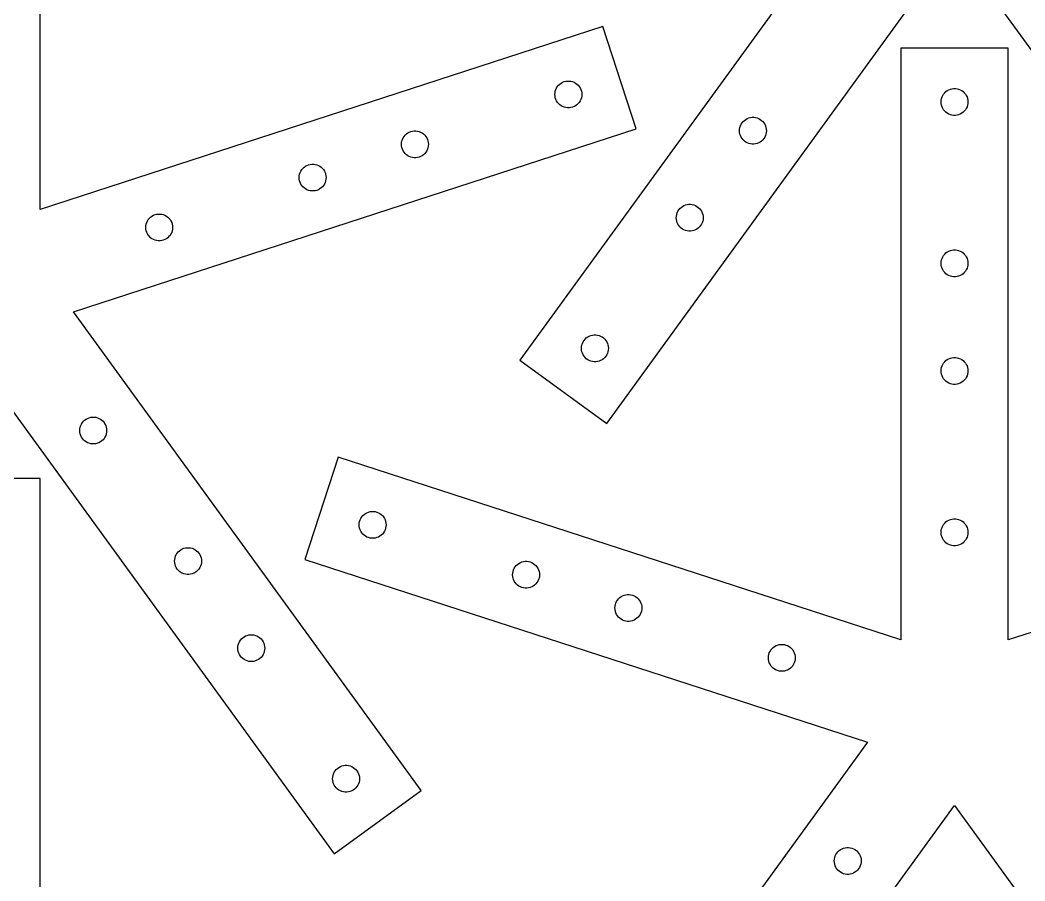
# Model space of a CAD drawing. Header units: metres. Extents: x 19 to 981, y 14 to 964.
# Drawn here: x 506.2 to 693.1, y 569 to 729 of the extents above; entities that cross this region are included whole.
import ezdxf

# ---------------------------------------------------------------- set-up
doc = ezdxf.new("R2010")
doc.units = ezdxf.units.M

msp = doc.modelspace()

# ---------------------------------------------------------------- linework, layer by layer
for p, q in [((510, 693.764), (510, 803.764)), ((663.82, 754.743), (599.163, 665.751)), ((615.344, 653.995), (680, 742.987)), ((680, 742.987), (744.656, 653.995)), ((614.616, 727.756), (510, 693.764)), ((620.797, 708.735), (614.616, 727.756)), ((690, 723.764), (670, 723.764)), ((670, 723.764), (670, 613.764)), ((690, 613.764), (690, 723.764)), ((607.131, 717.417), (607.423, 717.533)), ((607.423, 717.533), (607.727, 717.611)), ((607.727, 717.611), (608.039, 717.65)), ((608.039, 717.65), (608.353, 717.65)), ((608.353, 717.65), (608.664, 717.611)), ((608.664, 717.611), (608.968, 717.533)), ((608.968, 717.533), (609.26, 717.417)), ((605.716, 715.468), (605.774, 715.777)), ((605.774, 715.777), (605.871, 716.075)), ((605.871, 716.075), (606.005, 716.359)), ((606.005, 716.359), (606.173, 716.624)), ((606.173, 716.624), (606.373, 716.866)), ((606.373, 716.866), (606.602, 717.081)), ((606.602, 717.081), (606.856, 717.266)), ((606.856, 717.266), (607.131, 717.417)), ((609.26, 717.417), (609.535, 717.266)), ((609.535, 717.266), (609.789, 717.081)), ((609.789, 717.081), (610.018, 716.866)), ((610.018, 716.866), (610.218, 716.624)), ((610.218, 716.624), (610.387, 716.359)), ((610.387, 716.359), (610.52, 716.075)), ((610.52, 716.075), (610.617, 715.777)), ((610.617, 715.777), (610.676, 715.468)), ((678.178, 715.475), (678.406, 715.69)), ((678.406, 715.69), (678.66, 715.875)), ((678.66, 715.875), (678.936, 716.026)), ((678.936, 716.026), (679.227, 716.141)), ((679.227, 716.141), (679.532, 716.22)), ((679.532, 716.22), (679.843, 716.259)), ((679.843, 716.259), (680.157, 716.259)), ((680.157, 716.259), (680.468, 716.22)), ((680.468, 716.22), (680.773, 716.141)), ((680.773, 716.141), (681.064, 716.026)), ((681.064, 716.026), (681.34, 715.875)), ((681.34, 715.875), (681.594, 715.69)), ((681.594, 715.69), (681.822, 715.475)), ((605.696, 715.155), (605.716, 715.468)), ((605.716, 714.842), (605.696, 715.155)), ((605.774, 714.533), (605.716, 714.842)), ((605.871, 714.235), (605.774, 714.533)), ((606.005, 713.951), (605.871, 714.235)), ((606.173, 713.685), (606.005, 713.951)), ((610.387, 713.951), (610.218, 713.685)), ((610.52, 714.235), (610.387, 713.951)), ((610.617, 714.533), (610.52, 714.235)), ((610.676, 714.842), (610.617, 714.533)), ((610.676, 715.468), (610.696, 715.155)), ((610.696, 715.155), (610.676, 714.842)), ((677.5, 713.764), (677.52, 714.077)), ((677.52, 713.45), (677.5, 713.764)), ((677.52, 714.077), (677.579, 714.386)), ((677.579, 714.386), (677.676, 714.684)), ((677.676, 714.684), (677.809, 714.968)), ((677.809, 714.968), (677.977, 715.233)), ((677.977, 715.233), (678.178, 715.475)), ((681.822, 715.475), (682.023, 715.233)), ((682.023, 715.233), (682.191, 714.968)), ((682.191, 714.968), (682.324, 714.684)), ((682.324, 714.684), (682.421, 714.386)), ((682.421, 714.386), (682.48, 714.077)), ((682.48, 714.077), (682.5, 713.764)), ((682.5, 713.764), (682.48, 713.45)), ((606.373, 713.444), (606.173, 713.685)), ((606.602, 713.229), (606.373, 713.444)), ((606.856, 713.044), (606.602, 713.229)), ((607.131, 712.893), (606.856, 713.044)), ((607.423, 712.777), (607.131, 712.893)), ((607.727, 712.699), (607.423, 712.777)), ((608.039, 712.66), (607.727, 712.699)), ((608.353, 712.66), (608.039, 712.66)), ((608.664, 712.699), (608.353, 712.66)), ((608.968, 712.777), (608.664, 712.699)), ((609.26, 712.893), (608.968, 712.777)), ((609.535, 713.044), (609.26, 712.893)), ((609.789, 713.229), (609.535, 713.044)), ((610.018, 713.444), (609.789, 713.229)), ((610.218, 713.685), (610.018, 713.444)), ((677.579, 713.142), (677.52, 713.45)), ((677.676, 712.844), (677.579, 713.142)), ((677.809, 712.559), (677.676, 712.844)), ((677.977, 712.294), (677.809, 712.559)), ((678.178, 712.052), (677.977, 712.294)), ((678.406, 711.838), (678.178, 712.052)), ((681.822, 712.052), (681.594, 711.838)), ((682.023, 712.294), (681.822, 712.052)), ((682.191, 712.559), (682.023, 712.294)), ((682.324, 712.844), (682.191, 712.559)), ((682.421, 713.142), (682.324, 712.844)), ((682.48, 713.45), (682.421, 713.142)), ((640.498, 709.883), (640.698, 710.125)), ((640.698, 710.125), (640.927, 710.34)), ((640.927, 710.34), (641.181, 710.525)), ((641.181, 710.525), (641.456, 710.676)), ((641.456, 710.676), (641.748, 710.792)), ((641.748, 710.792), (642.052, 710.87)), ((642.052, 710.87), (642.364, 710.909)), ((642.364, 710.909), (642.678, 710.909)), ((642.678, 710.909), (642.989, 710.87)), ((642.989, 710.87), (643.293, 710.792)), ((643.293, 710.792), (643.585, 710.676)), ((643.585, 710.676), (643.86, 710.525)), ((643.86, 710.525), (644.114, 710.34)), ((644.114, 710.34), (644.343, 710.125)), ((644.343, 710.125), (644.543, 709.883)), ((678.66, 711.653), (678.406, 711.838)), ((678.936, 711.502), (678.66, 711.653)), ((679.227, 711.386), (678.936, 711.502)), ((679.532, 711.308), (679.227, 711.386)), ((679.843, 711.269), (679.532, 711.308)), ((680.157, 711.269), (679.843, 711.269)), ((680.468, 711.308), (680.157, 711.269)), ((680.773, 711.386), (680.468, 711.308)), ((681.064, 711.502), (680.773, 711.386)), ((681.34, 711.653), (681.064, 711.502)), ((681.594, 711.838), (681.34, 711.653)), ((516.18, 674.743), (620.797, 708.735)), ((578.325, 707.995), (578.6, 708.146)), ((578.6, 708.146), (578.892, 708.262)), ((578.892, 708.262), (579.196, 708.34)), ((579.196, 708.34), (579.507, 708.379)), ((579.507, 708.379), (579.821, 708.379)), ((579.821, 708.379), (580.133, 708.34)), ((580.133, 708.34), (580.437, 708.262)), ((580.437, 708.262), (580.729, 708.146)), ((580.729, 708.146), (581.004, 707.995)), ((640.021, 708.414), (640.04, 708.727)), ((640.04, 708.101), (640.021, 708.414)), ((640.04, 708.727), (640.099, 709.036)), ((640.099, 709.036), (640.196, 709.334)), ((640.196, 709.334), (640.33, 709.618)), ((640.33, 709.618), (640.498, 709.883)), ((644.543, 709.883), (644.711, 709.618)), ((644.711, 709.618), (644.845, 709.334)), ((644.845, 709.334), (644.942, 709.036)), ((644.942, 709.036), (645.001, 708.727)), ((645.001, 708.727), (645.021, 708.414)), ((645.021, 708.414), (645.001, 708.101)), ((577.184, 706.198), (577.243, 706.506)), ((577.243, 706.506), (577.34, 706.805)), ((577.34, 706.805), (577.473, 707.089)), ((577.473, 707.089), (577.642, 707.354)), ((577.642, 707.354), (577.842, 707.596)), ((577.842, 707.596), (578.071, 707.811)), ((578.071, 707.811), (578.325, 707.995)), ((581.004, 707.995), (581.258, 707.811)), ((581.258, 707.811), (581.487, 707.596)), ((581.487, 707.596), (581.687, 707.354)), ((581.687, 707.354), (581.855, 707.089)), ((581.855, 707.089), (581.989, 706.805)), ((581.989, 706.805), (582.086, 706.506)), ((582.086, 706.506), (582.144, 706.198)), ((640.099, 707.792), (640.04, 708.101)), ((640.196, 707.494), (640.099, 707.792)), ((640.33, 707.21), (640.196, 707.494)), ((640.498, 706.945), (640.33, 707.21)), ((640.698, 706.703), (640.498, 706.945)), ((640.927, 706.488), (640.698, 706.703)), ((641.181, 706.303), (640.927, 706.488)), ((641.456, 706.152), (641.181, 706.303)), ((643.86, 706.303), (643.585, 706.152)), ((644.114, 706.488), (643.86, 706.303)), ((644.343, 706.703), (644.114, 706.488)), ((644.543, 706.945), (644.343, 706.703)), ((644.711, 707.21), (644.543, 706.945)), ((644.845, 707.494), (644.711, 707.21)), ((644.942, 707.792), (644.845, 707.494)), ((645.001, 708.101), (644.942, 707.792)), ((577.164, 705.884), (577.184, 706.198)), ((577.184, 705.571), (577.164, 705.884)), ((577.243, 705.263), (577.184, 705.571)), ((577.34, 704.964), (577.243, 705.263)), ((577.473, 704.68), (577.34, 704.964)), ((577.642, 704.415), (577.473, 704.68)), ((577.842, 704.173), (577.642, 704.415)), ((581.687, 704.415), (581.487, 704.173)), ((581.855, 704.68), (581.687, 704.415)), ((581.989, 704.964), (581.855, 704.68)), ((582.086, 705.263), (581.989, 704.964)), ((582.144, 705.571), (582.086, 705.263)), ((582.144, 706.198), (582.164, 705.884)), ((582.164, 705.884), (582.144, 705.571)), ((641.748, 706.036), (641.456, 706.152)), ((642.052, 705.958), (641.748, 706.036)), ((642.364, 705.919), (642.052, 705.958)), ((642.678, 705.919), (642.364, 705.919)), ((642.989, 705.958), (642.678, 705.919)), ((643.293, 706.036), (642.989, 705.958)), ((643.585, 706.152), (643.293, 706.036)), ((578.071, 703.958), (577.842, 704.173)), ((578.325, 703.774), (578.071, 703.958)), ((578.6, 703.622), (578.325, 703.774)), ((578.892, 703.507), (578.6, 703.622)), ((579.196, 703.429), (578.892, 703.507)), ((579.507, 703.389), (579.196, 703.429)), ((579.821, 703.389), (579.507, 703.389)), ((580.133, 703.429), (579.821, 703.389)), ((580.437, 703.507), (580.133, 703.429)), ((580.729, 703.622), (580.437, 703.507)), ((581.004, 703.774), (580.729, 703.622)), ((581.258, 703.958), (581.004, 703.774)), ((581.487, 704.173), (581.258, 703.958)), ((558.319, 700.624), (558.452, 700.908)), ((558.452, 700.908), (558.62, 701.174)), ((558.62, 701.174), (558.821, 701.415)), ((558.821, 701.415), (559.049, 701.63)), ((559.049, 701.63), (559.303, 701.815)), ((559.303, 701.815), (559.579, 701.966)), ((559.579, 701.966), (559.87, 702.082)), ((559.87, 702.082), (560.175, 702.16)), ((560.175, 702.16), (560.486, 702.199)), ((560.486, 702.199), (560.8, 702.199)), ((560.8, 702.199), (561.111, 702.16)), ((561.111, 702.16), (561.416, 702.082)), ((561.416, 702.082), (561.707, 701.966)), ((561.707, 701.966), (561.983, 701.815)), ((561.983, 701.815), (562.237, 701.63)), ((562.237, 701.63), (562.465, 701.415)), ((562.465, 701.415), (562.666, 701.174)), ((562.666, 701.174), (562.834, 700.908)), ((562.834, 700.908), (562.967, 700.624)), ((558.143, 699.704), (558.163, 700.017)), ((558.163, 699.391), (558.143, 699.704)), ((558.163, 700.017), (558.222, 700.326)), ((558.222, 699.082), (558.163, 699.391)), ((558.222, 700.326), (558.319, 700.624)), ((558.319, 698.784), (558.222, 699.082)), ((558.452, 698.5), (558.319, 698.784)), ((562.967, 698.784), (562.834, 698.5)), ((562.967, 700.624), (563.064, 700.326)), ((563.064, 699.082), (562.967, 698.784)), ((563.064, 700.326), (563.123, 700.017)), ((563.123, 699.391), (563.064, 699.082)), ((563.123, 700.017), (563.143, 699.704)), ((563.143, 699.704), (563.123, 699.391)), ((558.62, 698.235), (558.452, 698.5)), ((558.821, 697.993), (558.62, 698.235)), ((559.049, 697.778), (558.821, 697.993)), ((559.303, 697.593), (559.049, 697.778)), ((559.579, 697.442), (559.303, 697.593)), ((559.87, 697.326), (559.579, 697.442)), ((560.175, 697.248), (559.87, 697.326)), ((560.486, 697.209), (560.175, 697.248)), ((560.8, 697.209), (560.486, 697.209)), ((561.111, 697.248), (560.8, 697.209)), ((561.416, 697.326), (561.111, 697.248)), ((561.707, 697.442), (561.416, 697.326)), ((561.983, 697.593), (561.707, 697.442)), ((562.237, 697.778), (561.983, 697.593)), ((562.465, 697.993), (562.237, 697.778)), ((562.666, 698.235), (562.465, 697.993)), ((562.834, 698.5), (562.666, 698.235)), ((628.44, 693.154), (628.574, 693.438)), ((628.574, 693.438), (628.742, 693.703)), ((628.742, 693.703), (628.942, 693.945)), ((628.942, 693.945), (629.171, 694.16)), ((629.171, 694.16), (629.425, 694.344)), ((629.425, 694.344), (629.7, 694.496)), ((629.7, 694.496), (629.992, 694.611)), ((629.992, 694.611), (630.296, 694.689)), ((630.296, 694.689), (630.608, 694.729)), ((630.608, 694.729), (630.922, 694.729)), ((630.922, 694.729), (631.233, 694.689)), ((631.233, 694.689), (631.537, 694.611)), ((631.537, 694.611), (631.829, 694.496)), ((631.829, 694.496), (632.104, 694.344)), ((632.104, 694.344), (632.358, 694.16)), ((632.358, 694.16), (632.587, 693.945)), ((632.587, 693.945), (632.787, 693.703)), ((632.787, 693.703), (632.956, 693.438)), ((632.956, 693.438), (633.089, 693.154)), ((529.69, 691.055), (529.787, 691.354)), ((529.787, 691.354), (529.921, 691.638)), ((529.921, 691.638), (530.089, 691.903)), ((530.089, 691.903), (530.289, 692.145)), ((530.289, 692.145), (530.518, 692.36)), ((530.518, 692.36), (530.772, 692.544)), ((530.772, 692.544), (531.047, 692.696)), ((531.047, 692.696), (531.339, 692.811)), ((531.339, 692.811), (531.643, 692.889)), ((531.643, 692.889), (531.954, 692.929)), ((531.954, 692.929), (532.268, 692.929)), ((532.268, 692.929), (532.58, 692.889)), ((532.58, 692.889), (532.884, 692.811)), ((532.884, 692.811), (533.176, 692.696)), ((533.176, 692.696), (533.451, 692.544)), ((533.451, 692.544), (533.705, 692.36)), ((533.705, 692.36), (533.934, 692.145)), ((533.934, 692.145), (534.134, 691.903)), ((534.134, 691.903), (534.302, 691.638)), ((534.302, 691.638), (534.436, 691.354)), ((534.436, 691.354), (534.533, 691.055)), ((628.265, 692.234), (628.285, 692.547)), ((628.285, 691.92), (628.265, 692.234)), ((628.285, 692.547), (628.343, 692.855)), ((628.343, 691.612), (628.285, 691.92)), ((628.343, 692.855), (628.44, 693.154)), ((628.44, 691.313), (628.343, 691.612)), ((628.574, 691.029), (628.44, 691.313)), ((633.089, 691.313), (632.956, 691.029)), ((633.089, 693.154), (633.186, 692.855)), ((633.186, 691.612), (633.089, 691.313)), ((633.186, 692.855), (633.245, 692.547)), ((633.245, 691.92), (633.186, 691.612)), ((633.245, 692.547), (633.265, 692.234)), ((633.265, 692.234), (633.245, 691.92)), ((529.611, 690.434), (529.631, 690.747)), ((529.631, 690.12), (529.611, 690.434)), ((529.631, 690.747), (529.69, 691.055)), ((529.69, 689.812), (529.631, 690.12)), ((529.787, 689.513), (529.69, 689.812)), ((529.921, 689.229), (529.787, 689.513)), ((534.436, 689.513), (534.302, 689.229)), ((534.533, 689.812), (534.436, 689.513)), ((534.533, 691.055), (534.592, 690.747)), ((534.592, 690.12), (534.533, 689.812)), ((534.592, 690.747), (534.611, 690.434)), ((534.611, 690.434), (534.592, 690.12)), ((628.742, 690.764), (628.574, 691.029)), ((628.942, 690.522), (628.742, 690.764)), ((629.171, 690.307), (628.942, 690.522)), ((629.425, 690.123), (629.171, 690.307)), ((629.7, 689.972), (629.425, 690.123)), ((629.992, 689.856), (629.7, 689.972)), ((630.296, 689.778), (629.992, 689.856)), ((630.608, 689.739), (630.296, 689.778)), ((630.922, 689.739), (630.608, 689.739)), ((631.233, 689.778), (630.922, 689.739)), ((631.537, 689.856), (631.233, 689.778)), ((631.829, 689.972), (631.537, 689.856)), ((632.104, 690.123), (631.829, 689.972)), ((632.358, 690.307), (632.104, 690.123)), ((632.587, 690.522), (632.358, 690.307)), ((632.787, 690.764), (632.587, 690.522)), ((632.956, 691.029), (632.787, 690.764)), ((530.089, 688.964), (529.921, 689.229)), ((530.289, 688.722), (530.089, 688.964)), ((530.518, 688.507), (530.289, 688.722)), ((530.772, 688.323), (530.518, 688.507)), ((531.047, 688.172), (530.772, 688.323)), ((531.339, 688.056), (531.047, 688.172)), ((531.643, 687.978), (531.339, 688.056)), ((531.954, 687.939), (531.643, 687.978)), ((532.268, 687.939), (531.954, 687.939)), ((532.58, 687.978), (532.268, 687.939)), ((532.884, 688.056), (532.58, 687.978)), ((533.176, 688.172), (532.884, 688.056)), ((533.451, 688.323), (533.176, 688.172)), ((533.705, 688.507), (533.451, 688.323)), ((533.934, 688.722), (533.705, 688.507)), ((534.134, 688.964), (533.934, 688.722)), ((534.302, 689.229), (534.134, 688.964)), ((678.406, 685.69), (678.66, 685.875)), ((678.66, 685.875), (678.936, 686.026)), ((678.936, 686.026), (679.227, 686.141)), ((679.227, 686.141), (679.532, 686.22)), ((679.532, 686.22), (679.843, 686.259)), ((679.843, 686.259), (680.157, 686.259)), ((680.157, 686.259), (680.468, 686.22)), ((680.468, 686.22), (680.773, 686.141)), ((680.773, 686.141), (681.064, 686.026)), ((681.064, 686.026), (681.34, 685.875)), ((681.34, 685.875), (681.594, 685.69)), ((677.5, 683.764), (677.52, 684.077)), ((677.52, 684.077), (677.579, 684.386)), ((677.579, 684.386), (677.676, 684.684)), ((677.676, 684.684), (677.809, 684.968)), ((677.809, 684.968), (677.977, 685.233)), ((677.977, 685.233), (678.178, 685.475)), ((678.178, 685.475), (678.406, 685.69)), ((681.594, 685.69), (681.822, 685.475)), ((681.822, 685.475), (682.023, 685.233)), ((682.023, 685.233), (682.191, 684.968)), ((682.191, 684.968), (682.324, 684.684)), ((682.324, 684.684), (682.421, 684.386)), ((682.421, 684.386), (682.48, 684.077)), ((682.48, 684.077), (682.5, 683.764)), ((677.52, 683.45), (677.5, 683.764)), ((677.579, 683.142), (677.52, 683.45)), ((677.676, 682.844), (677.579, 683.142)), ((677.809, 682.559), (677.676, 682.844)), ((677.977, 682.294), (677.809, 682.559)), ((678.178, 682.052), (677.977, 682.294)), ((678.406, 681.838), (678.178, 682.052)), ((681.822, 682.052), (681.594, 681.838)), ((682.023, 682.294), (681.822, 682.052)), ((682.191, 682.559), (682.023, 682.294)), ((682.324, 682.844), (682.191, 682.559)), ((682.421, 683.142), (682.324, 682.844)), ((682.48, 683.45), (682.421, 683.142)), ((682.5, 683.764), (682.48, 683.45)), ((678.66, 681.653), (678.406, 681.838)), ((678.936, 681.502), (678.66, 681.653)), ((679.227, 681.386), (678.936, 681.502)), ((679.532, 681.308), (679.227, 681.386)), ((679.843, 681.269), (679.532, 681.308)), ((680.157, 681.269), (679.843, 681.269)), ((680.468, 681.308), (680.157, 681.269)), ((680.773, 681.386), (680.468, 681.308)), ((681.064, 681.502), (680.773, 681.386)), ((681.34, 681.653), (681.064, 681.502)), ((681.594, 681.838), (681.34, 681.653)), ((580.837, 585.751), (516.18, 674.743)), ((610.807, 668.883), (610.941, 669.168)), ((610.941, 669.168), (611.109, 669.433)), ((611.109, 669.433), (611.309, 669.675)), ((611.309, 669.675), (611.538, 669.889)), ((611.538, 669.889), (611.792, 670.074)), ((611.792, 670.074), (612.067, 670.225)), ((612.067, 670.225), (612.359, 670.341)), ((612.359, 670.341), (612.663, 670.419)), ((612.663, 670.419), (612.974, 670.458)), ((612.974, 670.458), (613.288, 670.458)), ((613.288, 670.458), (613.6, 670.419)), ((613.6, 670.419), (613.904, 670.341)), ((613.904, 670.341), (614.196, 670.225)), ((614.196, 670.225), (614.471, 670.074)), ((614.471, 670.074), (614.725, 669.889)), ((614.725, 669.889), (614.954, 669.675)), ((614.954, 669.675), (615.154, 669.433)), ((615.154, 669.433), (615.322, 669.168)), ((615.322, 669.168), (615.456, 668.883)), ((610.631, 667.963), (610.651, 668.276)), ((610.651, 667.65), (610.631, 667.963)), ((610.651, 668.276), (610.71, 668.585)), ((610.71, 667.341), (610.651, 667.65)), ((610.71, 668.585), (610.807, 668.883)), ((610.807, 667.043), (610.71, 667.341)), ((610.941, 666.759), (610.807, 667.043)), ((615.456, 667.043), (615.322, 666.759)), ((615.456, 668.883), (615.553, 668.585)), ((615.553, 667.341), (615.456, 667.043)), ((615.553, 668.585), (615.612, 668.276)), ((615.612, 667.65), (615.553, 667.341)), ((615.612, 668.276), (615.631, 667.963)), ((615.631, 667.963), (615.612, 667.65)), ((599.163, 665.751), (615.344, 653.995)), ((611.109, 666.494), (610.941, 666.759)), ((611.309, 666.252), (611.109, 666.494)), ((611.538, 666.037), (611.309, 666.252)), ((611.792, 665.852), (611.538, 666.037)), ((612.067, 665.701), (611.792, 665.852)), ((612.359, 665.586), (612.067, 665.701)), ((612.663, 665.507), (612.359, 665.586)), ((612.974, 665.468), (612.663, 665.507)), ((613.288, 665.468), (612.974, 665.468)), ((613.6, 665.507), (613.288, 665.468)), ((613.904, 665.586), (613.6, 665.507)), ((614.196, 665.701), (613.904, 665.586)), ((614.471, 665.852), (614.196, 665.701)), ((614.725, 666.037), (614.471, 665.852)), ((614.954, 666.252), (614.725, 666.037)), ((615.154, 666.494), (614.954, 666.252)), ((615.322, 666.759), (615.154, 666.494)), ((677.809, 664.968), (677.977, 665.233)), ((677.977, 665.233), (678.178, 665.475)), ((678.178, 665.475), (678.406, 665.69)), ((678.406, 665.69), (678.66, 665.875)), ((678.66, 665.875), (678.936, 666.026)), ((678.936, 666.026), (679.227, 666.141)), ((679.227, 666.141), (679.532, 666.22)), ((679.532, 666.22), (679.843, 666.259)), ((679.843, 666.259), (680.157, 666.259)), ((680.157, 666.259), (680.468, 666.22)), ((680.468, 666.22), (680.773, 666.141)), ((680.773, 666.141), (681.064, 666.026)), ((681.064, 666.026), (681.34, 665.875)), ((681.34, 665.875), (681.594, 665.69)), ((681.594, 665.69), (681.822, 665.475)), ((681.822, 665.475), (682.023, 665.233)), ((682.023, 665.233), (682.191, 664.968)), ((677.5, 663.764), (677.52, 664.077)), ((677.52, 663.45), (677.5, 663.764)), ((677.52, 664.077), (677.579, 664.386)), ((677.579, 663.142), (677.52, 663.45)), ((677.579, 664.386), (677.676, 664.684)), ((677.676, 664.684), (677.809, 664.968)), ((682.191, 664.968), (682.324, 664.684)), ((682.324, 664.684), (682.421, 664.386)), ((682.421, 664.386), (682.48, 664.077)), ((682.48, 663.45), (682.421, 663.142)), ((682.48, 664.077), (682.5, 663.764)), ((682.5, 663.764), (682.48, 663.45)), ((500, 662.987), (564.656, 573.995)), ((677.676, 662.844), (677.579, 663.142)), ((677.809, 662.559), (677.676, 662.844)), ((677.977, 662.294), (677.809, 662.559)), ((678.178, 662.052), (677.977, 662.294)), ((678.406, 661.838), (678.178, 662.052)), ((678.66, 661.653), (678.406, 661.838)), ((678.936, 661.502), (678.66, 661.653)), ((679.227, 661.386), (678.936, 661.502)), ((681.064, 661.502), (680.773, 661.386)), ((681.34, 661.653), (681.064, 661.502)), ((681.594, 661.838), (681.34, 661.653)), ((681.822, 662.052), (681.594, 661.838)), ((682.023, 662.294), (681.822, 662.052)), ((682.191, 662.559), (682.023, 662.294)), ((682.324, 662.844), (682.191, 662.559)), ((682.421, 663.142), (682.324, 662.844)), ((679.532, 661.308), (679.227, 661.386)), ((679.843, 661.269), (679.532, 661.308)), ((680.157, 661.269), (679.843, 661.269)), ((680.468, 661.308), (680.157, 661.269)), ((680.773, 661.386), (680.468, 661.308)), ((517.655, 653.889), (517.823, 654.154)), ((517.823, 654.154), (518.023, 654.396)), ((518.023, 654.396), (518.252, 654.611)), ((518.252, 654.611), (518.506, 654.795)), ((518.506, 654.795), (518.781, 654.947)), ((518.781, 654.947), (519.073, 655.062)), ((519.073, 655.062), (519.377, 655.14)), ((519.377, 655.14), (519.689, 655.18)), ((519.689, 655.18), (520.003, 655.18)), ((520.003, 655.18), (520.314, 655.14)), ((520.314, 655.14), (520.618, 655.062)), ((520.618, 655.062), (520.91, 654.947)), ((520.91, 654.947), (521.185, 654.795)), ((521.185, 654.795), (521.439, 654.611)), ((521.439, 654.611), (521.668, 654.396)), ((521.668, 654.396), (521.868, 654.154)), ((521.868, 654.154), (522.037, 653.889)), ((517.346, 652.685), (517.366, 652.998)), ((517.366, 652.371), (517.346, 652.685)), ((517.366, 652.998), (517.424, 653.306)), ((517.424, 652.063), (517.366, 652.371)), ((517.424, 653.306), (517.521, 653.605)), ((517.521, 653.605), (517.655, 653.889)), ((522.037, 653.889), (522.17, 653.605)), ((522.17, 653.605), (522.267, 653.306)), ((522.267, 653.306), (522.326, 652.998)), ((522.326, 652.371), (522.267, 652.063)), ((522.326, 652.998), (522.346, 652.685)), ((522.346, 652.685), (522.326, 652.371)), ((517.521, 651.764), (517.424, 652.063)), ((517.655, 651.48), (517.521, 651.764)), ((517.823, 651.215), (517.655, 651.48)), ((518.023, 650.973), (517.823, 651.215)), ((518.252, 650.758), (518.023, 650.973)), ((518.506, 650.574), (518.252, 650.758)), ((518.781, 650.422), (518.506, 650.574)), ((519.073, 650.307), (518.781, 650.422)), ((519.377, 650.229), (519.073, 650.307)), ((519.689, 650.189), (519.377, 650.229)), ((520.314, 650.229), (520.003, 650.189)), ((520.618, 650.307), (520.314, 650.229)), ((520.91, 650.422), (520.618, 650.307)), ((521.185, 650.574), (520.91, 650.422)), ((521.439, 650.758), (521.185, 650.574)), ((521.668, 650.973), (521.439, 650.758)), ((521.868, 651.215), (521.668, 650.973)), ((522.037, 651.48), (521.868, 651.215)), ((522.17, 651.764), (522.037, 651.48)), ((522.267, 652.063), (522.17, 651.764)), ((520.003, 650.189), (519.689, 650.189)), ((565.384, 647.756), (559.203, 628.735)), ((670, 613.764), (565.384, 647.756)), ((794.616, 647.756), (690, 613.764)), ((510, 643.764), (490, 643.764)), ((510, 533.764), (510, 643.764)), ((570.211, 637.081), (570.465, 637.266)), ((570.465, 637.266), (570.74, 637.417)), ((570.74, 637.417), (571.032, 637.533)), ((571.032, 637.533), (571.336, 637.611)), ((571.336, 637.611), (571.647, 637.65)), ((571.647, 637.65), (571.961, 637.65)), ((571.961, 637.65), (572.273, 637.611)), ((572.273, 637.611), (572.577, 637.533)), ((572.577, 637.533), (572.869, 637.417)), ((572.869, 637.417), (573.144, 637.266)), ((573.144, 637.266), (573.398, 637.081)), ((569.304, 635.155), (569.324, 635.468)), ((569.324, 635.468), (569.383, 635.777)), ((569.383, 635.777), (569.48, 636.075)), ((569.48, 636.075), (569.613, 636.359)), ((569.613, 636.359), (569.782, 636.624)), ((569.782, 636.624), (569.982, 636.866)), ((569.982, 636.866), (570.211, 637.081)), ((573.398, 637.081), (573.627, 636.866)), ((573.627, 636.866), (573.827, 636.624)), ((573.827, 636.624), (573.995, 636.359)), ((573.995, 636.359), (574.129, 636.075)), ((574.129, 636.075), (574.226, 635.777)), ((574.226, 635.777), (574.284, 635.468)), ((574.284, 635.468), (574.304, 635.155)), ((677.977, 635.233), (678.178, 635.475)), ((678.178, 635.475), (678.406, 635.69)), ((678.406, 635.69), (678.66, 635.875)), ((678.66, 635.875), (678.936, 636.026)), ((678.936, 636.026), (679.227, 636.141)), ((679.227, 636.141), (679.532, 636.22)), ((679.532, 636.22), (679.843, 636.259)), ((679.843, 636.259), (680.157, 636.259)), ((680.157, 636.259), (680.468, 636.22)), ((680.468, 636.22), (680.773, 636.141)), ((680.773, 636.141), (681.064, 636.026)), ((681.064, 636.026), (681.34, 635.875)), ((681.34, 635.875), (681.594, 635.69)), ((681.594, 635.69), (681.822, 635.475)), ((681.822, 635.475), (682.023, 635.233)), ((569.324, 634.842), (569.304, 635.155)), ((569.383, 634.533), (569.324, 634.842)), ((569.48, 634.235), (569.383, 634.533)), ((569.613, 633.951), (569.48, 634.235)), ((569.782, 633.685), (569.613, 633.951)), ((569.982, 633.444), (569.782, 633.685)), ((570.211, 633.229), (569.982, 633.444)), ((573.627, 633.444), (573.398, 633.229)), ((573.827, 633.685), (573.627, 633.444)), ((573.995, 633.951), (573.827, 633.685)), ((574.129, 634.235), (573.995, 633.951)), ((574.226, 634.533), (574.129, 634.235)), ((574.284, 634.842), (574.226, 634.533)), ((574.304, 635.155), (574.284, 634.842)), ((677.5, 633.764), (677.52, 634.077)), ((677.52, 633.45), (677.5, 633.764)), ((677.52, 634.077), (677.579, 634.386)), ((677.579, 633.142), (677.52, 633.45)), ((677.579, 634.386), (677.676, 634.684)), ((677.676, 634.684), (677.809, 634.968)), ((677.809, 634.968), (677.977, 635.233)), ((682.023, 635.233), (682.191, 634.968)), ((682.191, 634.968), (682.324, 634.684)), ((682.324, 634.684), (682.421, 634.386)), ((682.421, 634.386), (682.48, 634.077)), ((682.48, 633.45), (682.421, 633.142)), ((682.48, 634.077), (682.5, 633.764)), ((682.5, 633.764), (682.48, 633.45)), ((570.465, 633.044), (570.211, 633.229)), ((570.74, 632.893), (570.465, 633.044)), ((571.032, 632.777), (570.74, 632.893)), ((571.336, 632.699), (571.032, 632.777)), ((571.647, 632.66), (571.336, 632.699)), ((571.961, 632.66), (571.647, 632.66)), ((572.273, 632.699), (571.961, 632.66)), ((572.577, 632.777), (572.273, 632.699)), ((572.869, 632.893), (572.577, 632.777)), ((573.144, 633.044), (572.869, 632.893)), ((573.398, 633.229), (573.144, 633.044)), ((677.676, 632.844), (677.579, 633.142)), ((677.809, 632.559), (677.676, 632.844)), ((677.977, 632.294), (677.809, 632.559)), ((678.178, 632.052), (677.977, 632.294)), ((678.406, 631.838), (678.178, 632.052)), ((678.66, 631.653), (678.406, 631.838)), ((678.936, 631.502), (678.66, 631.653)), ((681.34, 631.653), (681.064, 631.502)), ((681.594, 631.838), (681.34, 631.653)), ((681.822, 632.052), (681.594, 631.838)), ((682.023, 632.294), (681.822, 632.052)), ((682.191, 632.559), (682.023, 632.294)), ((682.324, 632.844), (682.191, 632.559)), ((682.421, 633.142), (682.324, 632.844)), ((535.289, 629.618), (535.457, 629.883)), ((535.457, 629.883), (535.657, 630.125)), ((535.657, 630.125), (535.886, 630.34)), ((535.886, 630.34), (536.14, 630.525)), ((536.14, 630.525), (536.415, 630.676)), ((536.415, 630.676), (536.707, 630.792)), ((536.707, 630.792), (537.011, 630.87)), ((537.011, 630.87), (537.322, 630.909)), ((537.322, 630.909), (537.636, 630.909)), ((537.636, 630.909), (537.948, 630.87)), ((537.948, 630.87), (538.252, 630.792)), ((538.252, 630.792), (538.544, 630.676)), ((538.544, 630.676), (538.819, 630.525)), ((538.819, 630.525), (539.073, 630.34)), ((539.073, 630.34), (539.302, 630.125)), ((539.302, 630.125), (539.502, 629.883)), ((539.502, 629.883), (539.67, 629.618)), ((679.227, 631.386), (678.936, 631.502)), ((679.532, 631.308), (679.227, 631.386)), ((679.843, 631.269), (679.532, 631.308)), ((680.157, 631.269), (679.843, 631.269)), ((680.468, 631.308), (680.157, 631.269)), ((680.773, 631.386), (680.468, 631.308)), ((681.064, 631.502), (680.773, 631.386)), ((534.979, 628.414), (534.999, 628.727)), ((534.999, 628.101), (534.979, 628.414)), ((534.999, 628.727), (535.058, 629.036)), ((535.058, 627.792), (534.999, 628.101)), ((535.058, 629.036), (535.155, 629.334)), ((535.155, 627.494), (535.058, 627.792)), ((535.155, 629.334), (535.289, 629.618)), ((539.67, 629.618), (539.804, 629.334)), ((539.804, 629.334), (539.901, 629.036)), ((539.901, 627.792), (539.804, 627.494)), ((539.901, 629.036), (539.96, 628.727)), ((539.96, 628.101), (539.901, 627.792)), ((539.96, 628.727), (539.979, 628.414)), ((539.979, 628.414), (539.96, 628.101)), ((559.203, 628.735), (663.82, 594.743)), ((598.513, 627.596), (598.742, 627.811)), ((598.742, 627.811), (598.996, 627.995)), ((598.996, 627.995), (599.271, 628.146)), ((599.271, 628.146), (599.563, 628.262)), ((599.563, 628.262), (599.867, 628.34)), ((599.867, 628.34), (600.179, 628.379)), ((600.179, 628.379), (600.493, 628.379)), ((600.493, 628.379), (600.804, 628.34)), ((600.804, 628.34), (601.108, 628.262)), ((601.108, 628.262), (601.4, 628.146)), ((601.4, 628.146), (601.675, 627.995)), ((601.675, 627.995), (601.929, 627.811)), ((601.929, 627.811), (602.158, 627.596)), ((535.289, 627.21), (535.155, 627.494)), ((535.457, 626.945), (535.289, 627.21)), ((535.657, 626.703), (535.457, 626.945)), ((535.886, 626.488), (535.657, 626.703)), ((536.14, 626.303), (535.886, 626.488)), ((536.415, 626.152), (536.14, 626.303)), ((536.707, 626.036), (536.415, 626.152)), ((537.011, 625.958), (536.707, 626.036)), ((537.322, 625.919), (537.011, 625.958)), ((537.636, 625.919), (537.322, 625.919)), ((537.948, 625.958), (537.636, 625.919)), ((538.252, 626.036), (537.948, 625.958)), ((538.544, 626.152), (538.252, 626.036)), ((538.819, 626.303), (538.544, 626.152)), ((539.073, 626.488), (538.819, 626.303)), ((539.302, 626.703), (539.073, 626.488)), ((539.502, 626.945), (539.302, 626.703)), ((539.67, 627.21), (539.502, 626.945)), ((539.804, 627.494), (539.67, 627.21)), ((597.836, 625.884), (597.856, 626.198)), ((597.856, 626.198), (597.914, 626.506)), ((597.914, 626.506), (598.011, 626.805)), ((598.011, 626.805), (598.145, 627.089)), ((598.145, 627.089), (598.313, 627.354)), ((598.313, 627.354), (598.513, 627.596)), ((602.158, 627.596), (602.358, 627.354)), ((602.358, 627.354), (602.527, 627.089)), ((602.527, 627.089), (602.66, 626.805)), ((602.66, 626.805), (602.757, 626.506)), ((602.757, 626.506), (602.816, 626.198)), ((602.816, 626.198), (602.836, 625.884)), ((597.856, 625.571), (597.836, 625.884)), ((597.914, 625.263), (597.856, 625.571)), ((598.011, 624.964), (597.914, 625.263)), ((598.145, 624.68), (598.011, 624.964)), ((598.313, 624.415), (598.145, 624.68)), ((598.513, 624.173), (598.313, 624.415)), ((598.742, 623.958), (598.513, 624.173)), ((602.158, 624.173), (601.929, 623.958)), ((602.358, 624.415), (602.158, 624.173)), ((602.527, 624.68), (602.358, 624.415)), ((602.66, 624.964), (602.527, 624.68)), ((602.757, 625.263), (602.66, 624.964)), ((602.816, 625.571), (602.757, 625.263)), ((602.836, 625.884), (602.816, 625.571)), ((598.996, 623.774), (598.742, 623.958)), ((599.271, 623.622), (598.996, 623.774)), ((599.563, 623.507), (599.271, 623.622)), ((599.867, 623.429), (599.563, 623.507)), ((600.179, 623.389), (599.867, 623.429)), ((600.493, 623.389), (600.179, 623.389)), ((600.804, 623.429), (600.493, 623.389)), ((601.108, 623.507), (600.804, 623.429)), ((601.4, 623.622), (601.108, 623.507)), ((601.675, 623.774), (601.4, 623.622)), ((601.929, 623.958), (601.675, 623.774)), ((618.889, 622.16), (619.2, 622.199)), ((619.2, 622.199), (619.514, 622.199)), ((619.514, 622.199), (619.825, 622.16)), ((616.877, 620.017), (616.936, 620.326)), ((616.936, 620.326), (617.033, 620.624)), ((617.033, 620.624), (617.166, 620.908)), ((617.166, 620.908), (617.334, 621.174)), ((617.334, 621.174), (617.535, 621.415)), ((617.535, 621.415), (617.763, 621.63)), ((617.763, 621.63), (618.017, 621.815)), ((618.017, 621.815), (618.293, 621.966)), ((618.293, 621.966), (618.584, 622.082)), ((618.584, 622.082), (618.889, 622.16)), ((619.825, 622.16), (620.13, 622.082)), ((620.13, 622.082), (620.421, 621.966)), ((620.421, 621.966), (620.697, 621.815)), ((620.697, 621.815), (620.951, 621.63)), ((620.951, 621.63), (621.179, 621.415)), ((621.179, 621.415), (621.38, 621.174)), ((621.38, 621.174), (621.548, 620.908)), ((621.548, 620.908), (621.681, 620.624)), ((621.681, 620.624), (621.778, 620.326)), ((621.778, 620.326), (621.837, 620.017)), ((616.857, 619.704), (616.877, 620.017)), ((616.877, 619.391), (616.857, 619.704)), ((616.936, 619.082), (616.877, 619.391)), ((617.033, 618.784), (616.936, 619.082)), ((617.166, 618.5), (617.033, 618.784)), ((617.334, 618.235), (617.166, 618.5)), ((621.548, 618.5), (621.38, 618.235)), ((621.681, 618.784), (621.548, 618.5)), ((621.778, 619.082), (621.681, 618.784)), ((621.837, 619.391), (621.778, 619.082)), ((621.837, 620.017), (621.857, 619.704)), ((621.857, 619.704), (621.837, 619.391)), ((617.535, 617.993), (617.334, 618.235)), ((617.763, 617.778), (617.535, 617.993)), ((618.017, 617.593), (617.763, 617.778)), ((618.293, 617.442), (618.017, 617.593)), ((618.584, 617.326), (618.293, 617.442)), ((618.889, 617.248), (618.584, 617.326)), ((619.2, 617.209), (618.889, 617.248)), ((619.514, 617.209), (619.2, 617.209)), ((619.825, 617.248), (619.514, 617.209)), ((620.13, 617.326), (619.825, 617.248)), ((620.421, 617.442), (620.13, 617.326)), ((620.697, 617.593), (620.421, 617.442)), ((620.951, 617.778), (620.697, 617.593)), ((621.179, 617.993), (620.951, 617.778)), ((621.38, 618.235), (621.179, 617.993)), ((548.767, 614.689), (549.078, 614.729)), ((549.078, 614.729), (549.392, 614.729)), ((549.392, 614.729), (549.704, 614.689)), ((546.755, 612.547), (546.814, 612.855)), ((546.814, 612.855), (546.911, 613.154)), ((546.911, 613.154), (547.044, 613.438)), ((547.044, 613.438), (547.213, 613.703)), ((547.213, 613.703), (547.413, 613.945)), ((547.413, 613.945), (547.642, 614.16)), ((547.642, 614.16), (547.896, 614.344)), ((547.896, 614.344), (548.171, 614.496)), ((548.171, 614.496), (548.463, 614.611)), ((548.463, 614.611), (548.767, 614.689)), ((549.704, 614.689), (550.008, 614.611)), ((550.008, 614.611), (550.3, 614.496)), ((550.3, 614.496), (550.575, 614.344)), ((550.575, 614.344), (550.829, 614.16)), ((550.829, 614.16), (551.058, 613.945)), ((551.058, 613.945), (551.258, 613.703)), ((551.258, 613.703), (551.426, 613.438)), ((551.426, 613.438), (551.56, 613.154)), ((551.56, 613.154), (551.657, 612.855)), ((551.657, 612.855), (551.715, 612.547)), ((647.116, 612.811), (647.42, 612.889)), ((647.42, 612.889), (647.732, 612.929)), ((647.732, 612.929), (648.046, 612.929)), ((648.046, 612.929), (648.357, 612.889)), ((648.357, 612.889), (648.661, 612.811)), ((546.735, 612.234), (546.755, 612.547)), ((546.755, 611.92), (546.735, 612.234)), ((546.814, 611.612), (546.755, 611.92)), ((546.911, 611.313), (546.814, 611.612)), ((547.044, 611.029), (546.911, 611.313)), ((547.213, 610.764), (547.044, 611.029)), ((551.426, 611.029), (551.258, 610.764)), ((551.56, 611.313), (551.426, 611.029)), ((551.657, 611.612), (551.56, 611.313)), ((551.715, 611.92), (551.657, 611.612)), ((551.715, 612.547), (551.735, 612.234)), ((551.735, 612.234), (551.715, 611.92)), ((645.408, 610.747), (645.467, 611.055)), ((645.467, 611.055), (645.564, 611.354)), ((645.564, 611.354), (645.698, 611.638)), ((645.698, 611.638), (645.866, 611.903)), ((645.866, 611.903), (646.066, 612.145)), ((646.066, 612.145), (646.295, 612.36)), ((646.295, 612.36), (646.549, 612.544)), ((646.549, 612.544), (646.824, 612.696)), ((646.824, 612.696), (647.116, 612.811)), ((648.661, 612.811), (648.953, 612.696)), ((648.953, 612.696), (649.228, 612.544)), ((649.228, 612.544), (649.482, 612.36)), ((649.482, 612.36), (649.711, 612.145)), ((649.711, 612.145), (649.911, 611.903)), ((649.911, 611.903), (650.079, 611.638)), ((650.079, 611.638), (650.213, 611.354)), ((650.213, 611.354), (650.31, 611.055)), ((650.31, 611.055), (650.369, 610.747)), ((547.413, 610.522), (547.213, 610.764)), ((547.642, 610.307), (547.413, 610.522)), ((547.896, 610.123), (547.642, 610.307)), ((548.171, 609.972), (547.896, 610.123)), ((548.463, 609.856), (548.171, 609.972)), ((548.767, 609.778), (548.463, 609.856)), ((549.078, 609.739), (548.767, 609.778)), ((549.392, 609.739), (549.078, 609.739)), ((549.704, 609.778), (549.392, 609.739)), ((550.008, 609.856), (549.704, 609.778)), ((550.3, 609.972), (550.008, 609.856)), ((550.575, 610.123), (550.3, 609.972)), ((550.829, 610.307), (550.575, 610.123)), ((551.058, 610.522), (550.829, 610.307)), ((551.258, 610.764), (551.058, 610.522)), ((645.389, 610.434), (645.408, 610.747)), ((645.408, 610.12), (645.389, 610.434)), ((645.467, 609.812), (645.408, 610.12)), ((645.564, 609.513), (645.467, 609.812)), ((645.698, 609.229), (645.564, 609.513)), ((645.866, 608.964), (645.698, 609.229)), ((650.079, 609.229), (649.911, 608.964)), ((650.213, 609.513), (650.079, 609.229)), ((650.31, 609.812), (650.213, 609.513)), ((650.369, 610.12), (650.31, 609.812)), ((650.369, 610.747), (650.389, 610.434)), ((650.389, 610.434), (650.369, 610.12)), ((646.066, 608.722), (645.866, 608.964)), ((646.295, 608.507), (646.066, 608.722)), ((646.549, 608.323), (646.295, 608.507)), ((646.824, 608.172), (646.549, 608.323)), ((647.116, 608.056), (646.824, 608.172)), ((647.42, 607.978), (647.116, 608.056)), ((647.732, 607.939), (647.42, 607.978)), ((648.046, 607.939), (647.732, 607.939)), ((648.357, 607.978), (648.046, 607.939)), ((648.661, 608.056), (648.357, 607.978)), ((648.953, 608.172), (648.661, 608.056)), ((649.228, 608.323), (648.953, 608.172)), ((649.482, 608.507), (649.228, 608.323)), ((649.711, 608.722), (649.482, 608.507)), ((649.911, 608.964), (649.711, 608.722)), ((663.82, 594.743), (599.163, 505.751)), ((566.096, 590.341), (566.4, 590.419)), ((566.4, 590.419), (566.712, 590.458)), ((566.712, 590.458), (567.026, 590.458)), ((567.026, 590.458), (567.337, 590.419)), ((567.337, 590.419), (567.641, 590.341)), ((564.388, 588.276), (564.447, 588.585)), ((564.447, 588.585), (564.544, 588.883)), ((564.544, 588.883), (564.678, 589.168)), ((564.678, 589.168), (564.846, 589.433)), ((564.846, 589.433), (565.046, 589.675)), ((565.046, 589.675), (565.275, 589.889)), ((565.275, 589.889), (565.529, 590.074)), ((565.529, 590.074), (565.804, 590.225)), ((565.804, 590.225), (566.096, 590.341)), ((567.641, 590.341), (567.933, 590.225)), ((567.933, 590.225), (568.208, 590.074)), ((568.208, 590.074), (568.462, 589.889)), ((568.462, 589.889), (568.691, 589.675)), ((568.691, 589.675), (568.891, 589.433)), ((568.891, 589.433), (569.059, 589.168)), ((569.059, 589.168), (569.193, 588.883)), ((569.193, 588.883), (569.29, 588.585)), ((569.29, 588.585), (569.349, 588.276)), ((564.369, 587.963), (564.388, 588.276)), ((564.388, 587.65), (564.369, 587.963)), ((564.447, 587.341), (564.388, 587.65)), ((564.544, 587.043), (564.447, 587.341)), ((564.678, 586.759), (564.544, 587.043)), ((564.846, 586.494), (564.678, 586.759)), ((569.059, 586.759), (568.891, 586.494)), ((569.193, 587.043), (569.059, 586.759)), ((569.29, 587.341), (569.193, 587.043)), ((569.349, 587.65), (569.29, 587.341)), ((569.349, 588.276), (569.369, 587.963)), ((569.369, 587.963), (569.349, 587.65)), ((564.656, 573.995), (580.837, 585.751)), ((565.046, 586.252), (564.846, 586.494)), ((565.275, 586.037), (565.046, 586.252)), ((565.529, 585.852), (565.275, 586.037)), ((565.804, 585.701), (565.529, 585.852)), ((566.096, 585.586), (565.804, 585.701)), ((566.4, 585.507), (566.096, 585.586)), ((566.712, 585.468), (566.4, 585.507)), ((567.026, 585.468), (566.712, 585.468)), ((567.337, 585.507), (567.026, 585.468)), ((567.641, 585.586), (567.337, 585.507)), ((567.933, 585.701), (567.641, 585.586)), ((568.208, 585.852), (567.933, 585.701)), ((568.462, 586.037), (568.208, 585.852)), ((568.691, 586.252), (568.462, 586.037)), ((568.891, 586.494), (568.691, 586.252)), ((615.344, 493.995), (680, 582.987)), ((680, 582.987), (744.656, 493.995)), ((657.733, 573.306), (657.83, 573.605)), ((657.83, 573.605), (657.963, 573.889)), ((657.963, 573.889), (658.132, 574.154)), ((658.132, 574.154), (658.332, 574.396)), ((658.332, 574.396), (658.561, 574.611)), ((658.561, 574.611), (658.815, 574.795)), ((658.815, 574.795), (659.09, 574.947)), ((659.09, 574.947), (659.382, 575.062)), ((659.382, 575.062), (659.686, 575.14)), ((659.686, 575.14), (659.997, 575.18)), ((659.997, 575.18), (660.311, 575.18)), ((660.311, 575.18), (660.623, 575.14)), ((660.623, 575.14), (660.927, 575.062)), ((660.927, 575.062), (661.219, 574.947)), ((661.219, 574.947), (661.494, 574.795)), ((661.494, 574.795), (661.748, 574.611)), ((661.748, 574.611), (661.977, 574.396)), ((661.977, 574.396), (662.177, 574.154)), ((662.177, 574.154), (662.345, 573.889)), ((662.345, 573.889), (662.479, 573.605)), ((662.479, 573.605), (662.576, 573.306)), ((657.654, 572.685), (657.674, 572.998)), ((657.674, 572.371), (657.654, 572.685)), ((657.674, 572.998), (657.733, 573.306)), ((657.733, 572.063), (657.674, 572.371)), ((657.83, 571.764), (657.733, 572.063)), ((657.963, 571.48), (657.83, 571.764)), ((662.479, 571.764), (662.345, 571.48)), ((662.576, 572.063), (662.479, 571.764)), ((662.576, 573.306), (662.634, 572.998)), ((662.634, 572.371), (662.576, 572.063)), ((662.634, 572.998), (662.654, 572.685)), ((662.654, 572.685), (662.634, 572.371)), ((658.132, 571.215), (657.963, 571.48)), ((658.332, 570.973), (658.132, 571.215)), ((658.561, 570.758), (658.332, 570.973)), ((658.815, 570.574), (658.561, 570.758)), ((659.09, 570.422), (658.815, 570.574)), ((659.382, 570.307), (659.09, 570.422)), ((659.686, 570.229), (659.382, 570.307)), ((659.997, 570.189), (659.686, 570.229)), ((660.311, 570.189), (659.997, 570.189)), ((660.623, 570.229), (660.311, 570.189)), ((660.927, 570.307), (660.623, 570.229)), ((661.219, 570.422), (660.927, 570.307)), ((661.494, 570.574), (661.219, 570.422)), ((661.748, 570.758), (661.494, 570.574)), ((661.977, 570.973), (661.748, 570.758)), ((662.177, 571.215), (661.977, 570.973)), ((662.345, 571.48), (662.177, 571.215))]:
    msp.add_line(p, q)

doc.saveas('drawing.dxf')
